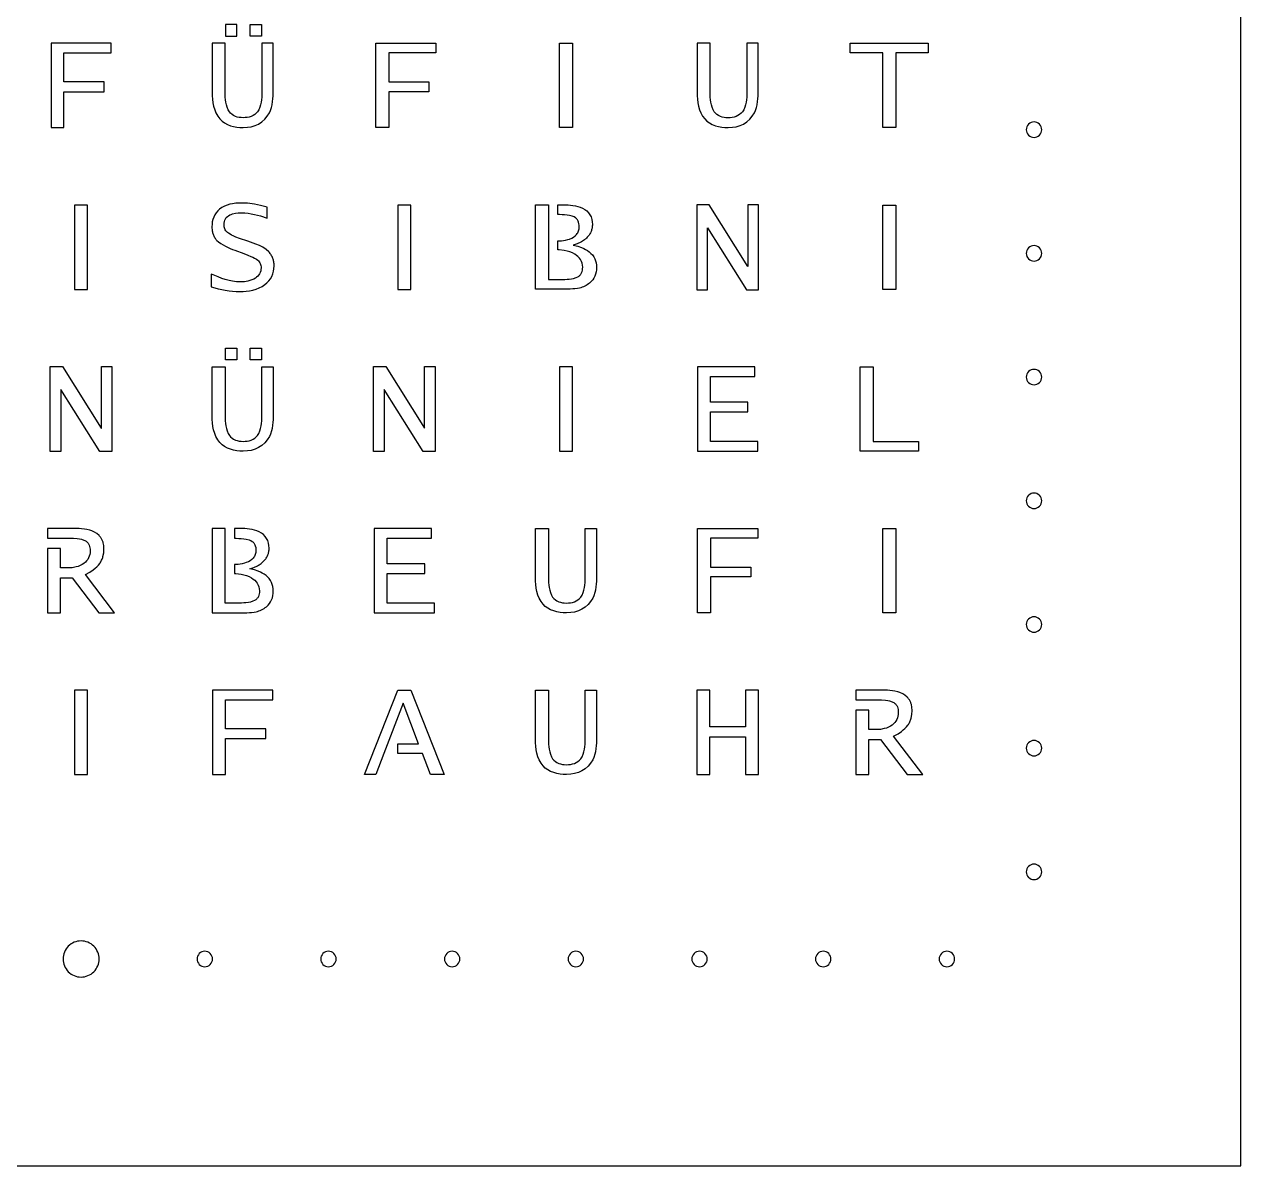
# Model space of a CAD drawing. Extents: x -337 to 6273, y 368 to 2065.
# Drawn here: x 1422.2 to 1658.2, y 464.4 to 685.8 of the extents above; entities that cross this region are included whole.
import ezdxf

# ---------------------------------------------------------------- set-up
doc = ezdxf.new("R2010")
doc.units = 0
doc.header["$LTSCALE"] = 100
doc.layers.add('EBENE_1', color=1, linetype='CONTINUOUS')

msp = doc.modelspace()

# ---------------------------------------------------------------- linework, layer by layer
at = {"layer": 'EBENE_1', "color": 7}
for points in [[(1208.216675, 464.36989), (1658.216675, 464.36989), (1658.216675, 914.36989), (1208.216675, 914.36989), (1208.216675, 464.36989)], [(1461.235027, 683.534933), (1463.446406, 683.534933), (1463.446406, 685.746312), (1461.235027, 685.746312), (1461.235027, 683.534933)], [(1466.03682, 683.534933), (1466.03682, 685.746312), (1468.248199, 685.746312), (1468.248199, 683.534933), (1466.03682, 683.534933)], [(1427.381445, 665.76989), (1429.899606, 665.76989), (1429.899606, 672.736375), (1437.709738, 672.736375), (1437.709738, 674.628191), (1429.899606, 674.628191), (1429.899606, 680.278074), (1439.051905, 680.278074), (1439.051905, 682.16989), (1427.381445, 682.16989), (1427.381445, 665.76989)], [(1470.51141, 682.15033), (1468.312813, 682.15033), (1468.312813, 672.69604), (1468.303929, 672.167279), (1468.279224, 671.696791), (1468.228214, 671.165036), (1468.159792, 670.705879), (1468.044641, 670.176451), (1467.910644, 669.739895), (1467.69409, 669.239888), (1467.456383, 668.854886), (1467.198778, 668.554062), (1466.901742, 668.299002), (1466.580323, 668.097277), (1466.207714, 667.930209), (1465.852638, 667.820537), (1465.444072, 667.739617), (1465.074719, 667.699684), (1464.657007, 667.685284), (1464.25596, 667.700078), (1463.901112, 667.741128), (1463.510805, 667.823757), (1463.170269, 667.936052), (1462.818688, 668.103835), (1462.512406, 668.307585), (1462.235455, 668.558028), (1461.991847, 668.854886), (1461.763778, 669.2369), (1461.556143, 669.728958), (1461.426802, 670.159127), (1461.31578, 670.67831), (1461.24944, 671.129806), (1461.200024, 671.651219), (1461.176002, 672.113503), (1461.167373, 672.632127), (1461.167373, 682.15033), (1458.649212, 682.15033), (1458.649212, 672.670475), (1458.666012, 671.943865), (1458.712899, 671.293911), (1458.807779, 670.569822), (1458.935867, 669.936318), (1459.140478, 669.233922), (1459.382553, 668.635208), (1459.730515, 668.005504), (1460.125596, 667.480763), (1460.567524, 667.044179), (1461.075316, 666.669945), (1461.602413, 666.382588), (1462.209231, 666.14347), (1462.7802, 665.986982), (1463.430938, 665.871613), (1464.02097, 665.814101), (1464.682572, 665.793468), (1465.497909, 665.833707), (1466.214962, 665.945092), (1466.984378, 666.164376), (1467.66104, 666.465904), (1468.305223, 666.880284), (1468.883355, 667.39617), (1469.354058, 667.961411), (1469.782806, 668.643974), (1469.987537, 669.092307), (1470.179143, 669.698854), (1470.289982, 670.198411), (1470.385909, 670.809107), (1470.442009, 671.330686), (1470.483892, 671.935023), (1470.496063, 672.209149), (1470.504915, 672.500482), (1470.509742, 672.775878), (1470.51141, 673.066733), (1470.51141, 682.15033)], [(1490.381445, 665.76989), (1490.381445, 682.16989), (1502.051905, 682.16989), (1502.051905, 680.278074), (1492.899606, 680.278074), (1492.899606, 674.628191), (1500.709738, 674.628191), (1500.709738, 672.736375), (1492.899606, 672.736375), (1492.899606, 665.76989), (1490.381445, 665.76989)], [(1528.566664, 665.788072), (1526.048504, 665.788072), (1526.048504, 682.151708), (1528.566664, 682.151708), (1528.566664, 665.788072)], [(1564.602319, 673.064725), (1564.602319, 682.148321), (1562.403722, 682.148321), (1562.403722, 672.694031), (1562.394838, 672.16527), (1562.370133, 671.694783), (1562.319123, 671.163028), (1562.250701, 670.70387), (1562.13555, 670.174442), (1562.001553, 669.737887), (1561.784999, 669.237879), (1561.547292, 668.852878), (1561.289687, 668.552054), (1560.992651, 668.296993), (1560.671232, 668.095268), (1560.298623, 667.928201), (1559.943547, 667.818528), (1559.534981, 667.737608), (1559.165628, 667.697676), (1558.747916, 667.683275), (1558.346869, 667.698069), (1557.992021, 667.739119), (1557.601715, 667.821748), (1557.261178, 667.934044), (1556.909597, 668.101827), (1556.603315, 668.305577), (1556.326364, 668.55602), (1556.082756, 668.852878), (1555.854687, 669.234891), (1555.647052, 669.726949), (1555.517711, 670.157118), (1555.406689, 670.676301), (1555.340349, 671.127797), (1555.290933, 671.649211), (1555.266911, 672.111494), (1555.258282, 672.630118), (1555.258282, 682.148321), (1552.740121, 682.148321), (1552.740121, 672.668466), (1552.756921, 671.941857), (1552.803808, 671.291902), (1552.898688, 670.567813), (1553.026776, 669.934309), (1553.231387, 669.231914), (1553.473462, 668.633199), (1553.821424, 668.003495), (1554.216505, 667.478754), (1554.658433, 667.042171), (1555.166225, 666.667937), (1555.693322, 666.38058), (1556.30014, 666.141462), (1556.871109, 665.984974), (1557.521847, 665.869605), (1558.111879, 665.812092), (1558.773481, 665.791459), (1559.588818, 665.831698), (1560.305871, 665.943084), (1561.075287, 666.162368), (1561.751949, 666.463896), (1562.396132, 666.878275), (1562.974265, 667.394162), (1563.444968, 667.959402), (1563.873715, 668.641966), (1564.078446, 669.090298), (1564.270052, 669.696846), (1564.380891, 670.196403), (1564.476818, 670.807099), (1564.532918, 671.328678), (1564.574801, 671.933015), (1564.586972, 672.207141), (1564.595824, 672.498474), (1564.600651, 672.773869), (1564.602319, 673.064725)], [(1588.769385, 665.76989), (1588.769385, 680.278074), (1582.467593, 680.278074), (1582.467593, 682.16989), (1597.602121, 682.16989), (1597.602121, 680.278074), (1591.287546, 680.278074), (1591.287546, 665.76989), (1588.769385, 665.76989)], [(1434.475755, 634.360799), (1434.475755, 650.724435), (1431.957595, 650.724435), (1431.957595, 634.360799), (1434.475755, 634.360799)], [(1497.203028, 634.360799), (1497.203028, 650.724435), (1494.684867, 650.724435), (1494.684867, 634.360799), (1497.203028, 634.360799)], [(1552.676209, 634.317052), (1554.734198, 634.317052), (1554.734198, 646.343226), (1554.772545, 646.343226), (1562.340209, 634.317052), (1564.666232, 634.317052), (1564.666232, 650.768182), (1562.608243, 650.768182), (1562.608243, 638.852258), (1562.582678, 638.852258), (1555.065945, 650.768182), (1552.676209, 650.768182), (1552.676209, 634.317052)], [(1591.293937, 634.360799), (1588.775777, 634.360799), (1588.775777, 650.724435), (1591.293937, 650.724435), (1591.293937, 634.360799)], [(1461.235027, 620.744024), (1461.235027, 622.955403), (1463.446406, 622.955403), (1463.446406, 620.744024), (1461.235027, 620.744024)], [(1466.03682, 620.744024), (1466.03682, 622.955403), (1468.248199, 622.955403), (1468.248199, 620.744024), (1466.03682, 620.744024)], [(1427.221663, 602.953416), (1427.221663, 619.404546), (1429.611399, 619.404546), (1437.128133, 607.488621), (1437.153698, 607.488621), (1437.153698, 619.404546), (1439.211687, 619.404546), (1439.211687, 602.953416), (1436.885664, 602.953416), (1429.318, 614.97959), (1429.279652, 614.97959), (1429.279652, 602.953416), (1427.221663, 602.953416)], [(1470.51141, 619.35942), (1470.51141, 610.275824), (1470.509742, 609.984969), (1470.504915, 609.709573), (1470.496063, 609.41824), (1470.483892, 609.144114), (1470.442009, 608.539777), (1470.385909, 608.018198), (1470.289982, 607.407502), (1470.179143, 606.907945), (1469.987537, 606.301398), (1469.782806, 605.853065), (1469.354058, 605.170502), (1468.883355, 604.605261), (1468.305223, 604.089375), (1467.66104, 603.674995), (1466.984378, 603.373467), (1466.214962, 603.154183), (1465.497909, 603.042798), (1464.682572, 603.002558), (1464.02097, 603.023192), (1463.430938, 603.080704), (1462.7802, 603.196073), (1462.209231, 603.352561), (1461.602413, 603.591679), (1461.075316, 603.879036), (1460.567524, 604.25327), (1460.125596, 604.689854), (1459.730515, 605.214594), (1459.382553, 605.844299), (1459.140478, 606.443013), (1458.935867, 607.145408), (1458.807779, 607.778912), (1458.712899, 608.503002), (1458.666012, 609.152956), (1458.649212, 609.879565), (1458.649212, 619.35942), (1461.167373, 619.35942), (1461.167373, 609.841218), (1461.176002, 609.322594), (1461.200024, 608.86031), (1461.24944, 608.338897), (1461.31578, 607.887401), (1461.426802, 607.368218), (1461.556143, 606.938049), (1461.763778, 606.445991), (1461.991847, 606.063977), (1462.235455, 605.767119), (1462.512406, 605.516676), (1462.818688, 605.312926), (1463.170269, 605.145143), (1463.510805, 605.032848), (1463.901112, 604.950219), (1464.25596, 604.909169), (1464.657007, 604.894374), (1465.074719, 604.908775), (1465.444072, 604.948708), (1465.852638, 605.029628), (1466.207714, 605.1393), (1466.580323, 605.306368), (1466.901742, 605.508093), (1467.198778, 605.763153), (1467.456383, 606.063977), (1467.69409, 606.448978), (1467.910644, 606.948986), (1468.044641, 607.385542), (1468.159792, 607.91497), (1468.228214, 608.374127), (1468.279224, 608.905882), (1468.303929, 609.37637), (1468.312813, 609.905131), (1468.312813, 619.35942), (1470.51141, 619.35942)], [(1489.948936, 602.953416), (1489.948936, 619.404546), (1492.338672, 619.404546), (1499.855405, 607.488621), (1499.88097, 607.488621), (1499.88097, 619.404546), (1501.938959, 619.404546), (1501.938959, 602.953416), (1499.612936, 602.953416), (1492.045273, 614.97959), (1492.006925, 614.97959), (1492.006925, 602.953416), (1489.948936, 602.953416)], [(1528.566664, 602.997163), (1528.566664, 619.360799), (1526.048504, 619.360799), (1526.048504, 602.997163), (1528.566664, 602.997163)], [(1552.835991, 602.978981), (1564.50645, 602.978981), (1564.50645, 604.870797), (1555.354151, 604.870797), (1555.354151, 610.62294), (1562.614634, 610.62294), (1562.614634, 612.514756), (1555.354151, 612.514756), (1555.354151, 617.487165), (1563.918454, 617.487165), (1563.918454, 619.378981), (1552.835991, 619.378981), (1552.835991, 602.978981)], [(1584.359409, 602.978981), (1584.359409, 619.378981), (1586.877569, 619.378981), (1586.877569, 604.870797), (1595.710305, 604.870797), (1595.710305, 602.978981), (1584.359409, 602.978981)], [(1490.108718, 571.615345), (1501.779178, 571.615345), (1501.779178, 573.507161), (1492.626878, 573.507161), (1492.626878, 579.259304), (1499.887362, 579.259304), (1499.887362, 581.15112), (1492.626878, 581.15112), (1492.626878, 586.123528), (1501.191181, 586.123528), (1501.191181, 588.015345), (1490.108718, 588.015345), (1490.108718, 571.615345)], [(1533.238683, 587.993776), (1533.238683, 578.910179), (1533.237015, 578.619324), (1533.232187, 578.343928), (1533.223336, 578.052595), (1533.211165, 577.778469), (1533.169282, 577.174132), (1533.113182, 576.652553), (1533.017255, 576.041857), (1532.906416, 575.5423), (1532.71481, 574.935753), (1532.510078, 574.48742), (1532.081331, 573.804857), (1531.610628, 573.239616), (1531.032496, 572.72373), (1530.388313, 572.30935), (1529.711651, 572.007822), (1528.942235, 571.788538), (1528.225182, 571.677153), (1527.409844, 571.636914), (1526.748242, 571.657547), (1526.158211, 571.715059), (1525.507472, 571.830428), (1524.936504, 571.986916), (1524.329686, 572.226034), (1523.802589, 572.513391), (1523.294796, 572.887625), (1522.852869, 573.324209), (1522.457788, 573.848949), (1522.109826, 574.478654), (1521.867751, 575.077368), (1521.66314, 575.779764), (1521.535051, 576.413268), (1521.440172, 577.137357), (1521.393284, 577.787311), (1521.376485, 578.513921), (1521.376485, 587.993776), (1523.894646, 587.993776), (1523.894646, 578.475573), (1523.903275, 577.956949), (1523.927297, 577.494665), (1523.976713, 576.973252), (1524.043053, 576.521756), (1524.154074, 576.002573), (1524.283416, 575.572404), (1524.491051, 575.080346), (1524.71912, 574.698332), (1524.962728, 574.401474), (1525.239679, 574.151031), (1525.545961, 573.947281), (1525.897542, 573.779498), (1526.238078, 573.667203), (1526.628385, 573.584574), (1526.983233, 573.543524), (1527.384279, 573.52873), (1527.801992, 573.54313), (1528.171344, 573.583063), (1528.579911, 573.663983), (1528.934986, 573.773655), (1529.307596, 573.940723), (1529.629015, 574.142448), (1529.926051, 574.397508), (1530.183656, 574.698332), (1530.421362, 575.083334), (1530.637916, 575.583341), (1530.771914, 576.019897), (1530.887064, 576.549325), (1530.955487, 577.008482), (1531.006497, 577.540237), (1531.031201, 578.010725), (1531.040086, 578.539486), (1531.040086, 587.993776), (1533.238683, 587.993776)], [(1552.835991, 571.615345), (1552.835991, 588.015345), (1564.50645, 588.015345), (1564.50645, 586.123528), (1555.354151, 586.123528), (1555.354151, 580.473645), (1563.164284, 580.473645), (1563.164284, 578.581829), (1555.354151, 578.581829), (1555.354151, 571.615345), (1552.835991, 571.615345)], [(1591.293937, 571.633526), (1588.775777, 571.633526), (1588.775777, 587.997163), (1591.293937, 587.997163), (1591.293937, 571.633526)], [(1434.475755, 540.26989), (1434.475755, 556.633526), (1431.957595, 556.633526), (1431.957595, 540.26989), (1434.475755, 540.26989)], [(1458.745081, 540.251708), (1461.263242, 540.251708), (1461.263242, 547.218193), (1469.073375, 547.218193), (1469.073375, 549.110009), (1461.263242, 549.110009), (1461.263242, 554.759892), (1470.415541, 554.759892), (1470.415541, 556.651708), (1458.745081, 556.651708), (1458.745081, 540.251708)], [(1503.670994, 540.251708), (1501.005235, 540.251708), (1499.45695, 544.354904), (1494.663312, 544.354904), (1494.663312, 546.240418), (1498.703379, 546.240418), (1495.694688, 554.082417), (1491.962186, 544.354904), (1490.387936, 540.251708), (1488.216902, 540.251708), (1494.684867, 556.651708), (1497.203028, 556.651708), (1503.670994, 540.251708)], [(1533.238683, 556.630139), (1533.238683, 547.546543), (1533.237015, 547.255688), (1533.232187, 546.980292), (1533.223336, 546.688959), (1533.211165, 546.414833), (1533.169282, 545.810496), (1533.113182, 545.288917), (1533.017255, 544.678221), (1532.906416, 544.178664), (1532.71481, 543.572117), (1532.510078, 543.123784), (1532.081331, 542.44122), (1531.610628, 541.87598), (1531.032496, 541.360094), (1530.388313, 540.945714), (1529.711651, 540.644186), (1528.942235, 540.424902), (1528.225182, 540.313516), (1527.409844, 540.273277), (1526.748242, 540.293911), (1526.158211, 540.351423), (1525.507472, 540.466792), (1524.936504, 540.62328), (1524.329686, 540.862398), (1523.802589, 541.149755), (1523.294796, 541.523989), (1522.852869, 541.960573), (1522.457788, 542.485313), (1522.109826, 543.115017), (1521.867751, 543.713732), (1521.66314, 544.416127), (1521.535051, 545.049631), (1521.440172, 545.77372), (1521.393284, 546.423675), (1521.376485, 547.150284), (1521.376485, 556.630139), (1523.894646, 556.630139), (1523.894646, 547.111937), (1523.903275, 546.593312), (1523.927297, 546.131029), (1523.976713, 545.609615), (1524.043053, 545.158119), (1524.154074, 544.638937), (1524.283416, 544.208768), (1524.491051, 543.71671), (1524.71912, 543.334696), (1524.962728, 543.037838), (1525.239679, 542.787395), (1525.545961, 542.583645), (1525.897542, 542.415862), (1526.238078, 542.303566), (1526.628385, 542.220938), (1526.983233, 542.179887), (1527.384279, 542.165093), (1527.801992, 542.179494), (1528.171344, 542.219427), (1528.579911, 542.300347), (1528.934986, 542.410019), (1529.307596, 542.577086), (1529.629015, 542.778812), (1529.926051, 543.033872), (1530.183656, 543.334696), (1530.421362, 543.719697), (1530.637916, 544.219705), (1530.771914, 544.65626), (1530.887064, 545.185688), (1530.955487, 545.644846), (1531.006497, 546.176601), (1531.031201, 546.647089), (1531.040086, 547.175849), (1531.040086, 556.630139), (1533.238683, 556.630139)], [(1552.6826, 540.251708), (1555.200761, 540.251708), (1555.200761, 547.588887), (1562.14168, 547.588887), (1562.14168, 540.251708), (1564.659841, 540.251708), (1564.659841, 556.651708), (1562.14168, 556.651708), (1562.14168, 549.480703), (1555.200761, 549.480703), (1555.200761, 556.651708), (1552.6826, 556.651708), (1552.6826, 540.251708)]]:
    msp.add_lwpolyline(points, close=True, dxfattribs=at)
for points in [[(1618.116262, 666.869555, 0.199589), (1617.055602, 666.430215, 0.199589), (1616.616262, 665.369555, 0.199589), (1617.055602, 664.308894, 0.199589), (1618.116262, 663.869555, 0.199589), (1619.176922, 664.308894, 0.199589), (1619.616262, 665.369555, 0.199589), (1619.176922, 666.430215, 0.199589), (1618.116262, 666.869555)], [(1469.30346, 650.359141), (1468.004499, 650.689707), (1466.841013, 650.917945), (1465.503923, 651.087357), (1464.331052, 651.138876), (1463.743746, 651.124021), (1463.211814, 651.08222), (1462.629559, 651.000057), (1462.109513, 650.888337), (1461.549271, 650.718273), (1461.055069, 650.514963), (1460.549708, 650.239874), (1460.106422, 649.924535), (1459.740447, 649.59093), (1459.431856, 649.232179), (1459.166917, 648.831681), (1458.951224, 648.393706), (1458.796547, 647.952651), (1458.684096, 647.464274), (1458.625359, 647.006163), (1458.604474, 646.498814), (1458.664754, 645.728666, 0.045584), (1458.826964, 645.086247, 0.055167), (1459.139807, 644.436382, 0.055874), (1459.582338, 643.878393), (1459.91122, 643.583537), (1460.365115, 643.25422), (1460.754551, 643.014306), (1461.234395, 642.754071), (1461.654793, 642.549265), (1462.144299, 642.331366), (1462.583543, 642.150761), (1463.078363, 641.961012), (1464.765658, 641.34745), (1465.57167, 641.038419), (1466.170063, 640.784917), (1466.552342, 640.606294), (1466.849245, 640.453672), (1467.24125, 640.22111), (1467.481948, 640.04363, -0.057849), (1467.779228, 639.73056, -0.060677), (1467.984802, 639.373805, -0.053921), (1468.098159, 638.999158, -0.046553), (1468.140249, 638.548072), (1468.122218, 638.241002), (1468.071055, 637.960924), (1467.979136, 637.677618), (1467.850076, 637.413103), (1467.689977, 637.174702), (1467.488429, 636.945497), (1467.279334, 636.757106), (1467.028168, 636.573171), (1466.704533, 636.383145), (1466.33917, 636.216362), (1465.988419, 636.09372), (1465.595463, 635.9911), (1464.89656, 635.87996), (1464.049836, 635.838175), (1463.384362, 635.869922), (1462.609372, 635.975925), (1461.947516, 636.114705), (1461.198811, 636.316395), (1460.54791, 636.524798), (1459.827923, 636.786407), (1459.498839, 636.915752), (1459.154923, 637.056967), (1458.828937, 637.196211), (1458.489431, 637.346514), (1458.489431, 634.853919), (1459.194047, 634.670243), (1459.841359, 634.514004), (1460.189738, 634.435409), (1460.521683, 634.364421), (1460.872429, 634.29385), (1461.204977, 634.231475), (1461.938225, 634.111347), (1462.584386, 634.028479), (1463.335886, 633.965183), (1463.973141, 633.946358), (1464.645366, 633.963616), (1465.259558, 634.012453), (1465.92489, 634.106735), (1466.526824, 634.235444), (1467.16702, 634.426647), (1467.742096, 634.656234), (1468.325785, 634.959382), (1468.84968, 635.307699), (1469.272734, 635.658835), (1469.626741, 636.022549), (1469.953686, 636.448541), (1470.215865, 636.897629), (1470.418442, 637.37644), (1470.563835, 637.89344), (1470.643202, 638.394932), (1470.671192, 638.944332, 0.042351), (1470.605027, 639.724089, 0.046953), (1470.421348, 640.405931, 0.050395), (1470.099243, 641.059867, 0.048368), (1469.636647, 641.662049), (1469.125591, 642.12886), (1468.463513, 642.574929), (1467.850725, 642.889469), (1467.104863, 643.188136), (1465.570958, 643.71222), (1463.960358, 644.274652), (1463.257834, 644.535721), (1462.726739, 644.762486), (1462.399196, 644.921503), (1462.137214, 645.064491), (1461.816581, 645.269394), (1461.595588, 645.444254, -0.055266), (1461.3078, 645.763827, -0.057912), (1461.108465, 646.122714, -0.052241), (1460.997367, 646.499244, -0.045664), (1460.956461, 646.946203), (1460.972986, 647.254916), (1461.018656, 647.525476), (1461.107952, 647.813244), (1461.231234, 648.06666, -0.040795), (1461.396254, 648.301361), (1461.603225, 648.513401), (1461.823066, 648.680711), (1462.089603, 648.833823, -0.042851), (1462.566077, 649.02119), (1463.204929, 649.165452), (1463.728382, 649.224626), (1464.369399, 649.24706), (1464.97568, 649.226708), (1465.633121, 649.16212), (1466.233439, 649.068475), (1466.880391, 648.93419), (1468.01383, 648.624872), (1469.30346, 648.173327), (1469.30346, 650.359141)], [(1529.838597, 646.119262), (1529.870484, 646.549667), (1529.858192, 646.849625), (1529.824535, 647.109381), (1529.754457, 647.399228), (1529.65965, 647.644965, 0.041883), (1529.5166, 647.89395, 0.043934), (1529.341682, 648.10459, 0.042899), (1529.135301, 648.27992), (1528.886228, 648.428701, 0.040387), (1528.53002, 648.570029), (1527.965884, 648.710351), (1527.546126, 648.779181), (1527.008887, 648.839802), (1526.566939, 648.873212), (1526.044709, 648.898335), (1525.740726, 648.909007), (1525.740726, 650.803757), (1526.674848, 650.806254), (1527.747768, 650.769652), (1528.625069, 650.67304), (1529.135075, 650.580399), (1529.582056, 650.470856), (1530.076325, 650.310542), (1530.497216, 650.131792), (1530.947924, 649.880624), (1531.319243, 649.606733), (1531.672778, 649.255854, -0.04114), (1531.953885, 648.868638, -0.040138), (1532.166182, 648.445978), (1532.319681, 647.966562), (1532.398471, 647.513982), (1532.426992, 646.997056, -0.045085), (1532.362393, 646.282096, -0.048713), (1532.180275, 645.642908, -0.049106), (1531.876398, 645.049175, -0.045776), (1531.436345, 644.485287, -0.044137), (1530.869328, 643.979464, -0.040199), (1530.162645, 643.536556), (1529.485737, 643.236621), (1528.668925, 642.983339), (1529.579873, 642.759323), (1530.325832, 642.505884), (1530.741371, 642.327608), (1531.107659, 642.141554), (1531.493025, 641.908011), (1531.825302, 641.665412), (1532.157723, 641.368956), (1532.436911, 641.059115), (1532.687714, 640.704636), (1532.89, 640.327458), (1533.042368, 639.93442), (1533.152179, 639.507772), (1533.211393, 639.098533), (1533.232292, 638.650057), (1533.213307, 638.200154), (1533.159788, 637.792461), (1533.058251, 637.360392), (1532.918277, 636.967849), (1532.725508, 636.581011), (1532.488228, 636.22446), (1532.214691, 635.906233), (1531.890125, 635.607812, -0.124507), (1529.908831, 634.642731), (1529.537924, 634.576003), (1529.021461, 634.511816), (1528.618568, 634.476647), (1528.126533, 634.446087), (1527.34196, 634.417472), (1526.32972, 634.406254), (1521.382876, 634.406254), (1521.382876, 650.806254), (1523.901037, 650.806254), (1523.901037, 643.711943), (1523.901037, 636.29807), (1526.176329, 636.29807), (1526.641193, 636.30279), (1527.052218, 636.315861), (1527.523314, 636.343415), (1527.924306, 636.38014), (1528.405203, 636.445433), (1528.78672, 636.520032), (1529.277616, 636.662238), (1529.608441, 636.809371), (1529.846826, 636.964634, 0.041793), (1530.045334, 637.145795, 0.042011), (1530.211248, 637.358012), (1530.347266, 637.607067), (1530.437393, 637.850971), (1530.503954, 638.136512), (1530.536216, 638.393405), (1530.547958, 638.688405), (1530.521856, 639.089194), (1530.447724, 639.454657), (1530.316995, 639.817796), (1530.132241, 640.159352), (1529.910848, 640.457402), (1529.630319, 640.746851), (1529.347844, 640.978633), (1529.007662, 641.206565), (1528.551858, 641.450838), (1528.027685, 641.667026), (1527.53661, 641.820931), (1526.980838, 641.950347), (1525.97122, 642.078981), (1525.740862, 642.079677), (1525.740862, 643.779677), (1525.97122, 643.778981), (1526.414194, 643.799603), (1526.842626, 643.860147), (1527.220695, 643.931731), (1527.643656, 644.036911), (1528.005569, 644.153688), (1528.409963, 644.323451), (1528.741404, 644.505758), (1529.088959, 644.761384, 0.041938), (1529.358808, 645.035179, 0.047591), (1529.588428, 645.371386, 0.047506), (1529.750686, 645.745577, 0.041602), (1529.838597, 646.119262)], [(1618.116262, 642.869555, 0.199589), (1617.055602, 642.430215, 0.199589), (1616.616262, 641.369555, 0.199589), (1617.055602, 640.308894, 0.199589), (1618.116262, 639.869555, 0.199589), (1619.176922, 640.308894, 0.199589), (1619.616262, 641.369555, 0.199589), (1619.176922, 642.430215, 0.199589), (1618.116262, 642.869555)], [(1618.116262, 618.869555, 0.199589), (1617.055602, 618.430215, 0.199589), (1616.616262, 617.369555, 0.199589), (1617.055602, 616.308894, 0.199589), (1618.116262, 615.869555, 0.199589), (1619.176922, 616.308894, 0.199589), (1619.616262, 617.369555, 0.199589), (1619.176922, 618.430215, 0.199589), (1618.116262, 618.869555)], [(1618.116262, 594.869555, 0.199589), (1617.055602, 594.430215, 0.199589), (1616.616262, 593.369555, 0.199589), (1617.055602, 592.308894, 0.199589), (1618.116262, 591.869555, 0.199589), (1619.176922, 592.308894, 0.199589), (1619.616262, 593.369555, 0.199589), (1619.176922, 594.430215, 0.199589), (1618.116262, 594.869555)], [(1431.503475, 578.441221), (1436.680404, 571.615345), (1439.728641, 571.615345), (1434.066574, 579.080348), (1434.909854, 579.548916), (1435.570041, 579.989058), (1435.936609, 580.275179), (1436.245917, 580.550461), (1436.568716, 580.885974), (1436.826405, 581.208641, 0.04638), (1437.198246, 581.839874, 0.043727), (1437.466278, 582.56905), (1437.602114, 583.259976), (1437.651877, 584.065539), (1437.615004, 584.661993), (1437.513502, 585.180421, 0.041965), (1437.317785, 585.721492, 0.043941), (1437.045279, 586.198775, 0.042775), (1436.698794, 586.616787), (1436.258383, 586.998031), (1435.814957, 587.281975), (1435.274325, 587.542391), (1434.885859, 587.678267), (1434.307777, 587.810764), (1433.865751, 587.879435), (1433.310786, 587.93955), (1432.848267, 587.973455), (1432.306561, 587.998876), (1431.83317, 588.010979), (1431.298955, 588.015345), (1426.710022, 588.015345), (1426.710022, 586.123528), (1429.228183, 586.123528), (1430.77487, 586.123528), (1431.736431, 586.099459), (1432.458601, 586.039183), (1432.92138, 585.971989), (1433.28793, 585.895213), (1433.756639, 585.749508, -0.042304), (1434.072766, 585.598246, -0.042429), (1434.305253, 585.433792, -0.043664), (1434.500484, 585.237648, -0.041184), (1434.655589, 585.01736), (1434.78413, 584.754815), (1434.866456, 584.505506), (1434.927525, 584.212403), (1434.956867, 583.950989), (1434.967544, 583.651105), (1434.949611, 583.286486), (1434.898853, 582.954449), (1434.804998, 582.609735), (1434.674529, 582.292074), (1434.503389, 581.991155), (1434.290458, 581.707552), (1434.057244, 581.46375), (1433.778767, 581.229813), (1433.434401, 580.999343), (1433.048143, 580.798484), (1432.669049, 580.647621), (1432.244872, 580.521791), (1431.483647, 580.384675), (1430.557567, 580.333037), (1429.228183, 580.333037), (1429.228183, 584.13673), (1426.704709, 584.13673), (1426.704709, 571.615345), (1429.228183, 571.615345), (1429.228183, 578.441221), (1431.503475, 578.441221)], [(1467.111325, 583.328353, -0.041602), (1467.023413, 582.954668, -0.047506), (1466.861155, 582.580477, -0.047591), (1466.631535, 582.24427, -0.041938), (1466.361687, 581.970475), (1466.014131, 581.714849), (1465.68269, 581.532542), (1465.278296, 581.362779), (1464.916383, 581.246002), (1464.493423, 581.140822), (1464.115354, 581.069238), (1463.686921, 581.008694), (1463.243948, 580.988072), (1463.013589, 580.988768), (1463.013589, 579.288768), (1463.243948, 579.288072), (1464.253565, 579.159438), (1464.809337, 579.030022), (1465.300412, 578.876117), (1465.824585, 578.659929), (1466.280389, 578.415656), (1466.620571, 578.187724), (1466.903046, 577.955942), (1467.183575, 577.666493), (1467.404968, 577.368443), (1467.589722, 577.026886), (1467.720452, 576.663748), (1467.794583, 576.298285), (1467.820686, 575.897496), (1467.808944, 575.602495), (1467.776681, 575.345603), (1467.71012, 575.060062), (1467.619994, 574.816158), (1467.483975, 574.567103, -0.042011), (1467.318062, 574.354886, -0.041793), (1467.119553, 574.173725), (1466.881169, 574.018462), (1466.550343, 573.871329), (1466.059447, 573.729123), (1465.677931, 573.654524), (1465.197033, 573.589231), (1464.796041, 573.552506), (1464.324946, 573.524952), (1463.91392, 573.511881), (1463.449057, 573.507161), (1461.173764, 573.507161), (1461.173764, 580.921034), (1461.173764, 588.015344), (1458.655604, 588.015345), (1458.655604, 571.615345), (1463.602447, 571.615345), (1464.614687, 571.626563), (1465.39926, 571.655178), (1465.891295, 571.685738), (1466.294188, 571.720907), (1466.810651, 571.785094), (1467.181558, 571.851822, 0.124507), (1469.162852, 572.816903), (1469.487418, 573.115324), (1469.760955, 573.433551), (1469.998235, 573.790102), (1470.191004, 574.17694), (1470.330978, 574.569482), (1470.432515, 575.001552), (1470.486035, 575.409245), (1470.505019, 575.859148), (1470.48412, 576.307624), (1470.424906, 576.716863), (1470.315095, 577.14351), (1470.162727, 577.536549), (1469.960441, 577.913727), (1469.709639, 578.268206), (1469.43045, 578.578047), (1469.09803, 578.874503), (1468.765752, 579.117102), (1468.380386, 579.350645), (1468.014098, 579.536699), (1467.598559, 579.714974), (1466.8526, 579.968414), (1465.941652, 580.192429), (1466.758465, 580.445712), (1467.435372, 580.745647, 0.040199), (1468.142055, 581.188554, 0.044137), (1468.709072, 581.694378, 0.045776), (1469.149126, 582.258266, 0.049106), (1469.453002, 582.851999, 0.048713), (1469.63512, 583.491187, 0.045085), (1469.699719, 584.206147), (1469.671198, 584.723073), (1469.592408, 585.175653), (1469.438909, 585.655069, 0.040138), (1469.226612, 586.077729, 0.04114), (1468.945505, 586.464945), (1468.591971, 586.815824), (1468.220652, 587.089714), (1467.769943, 587.340883), (1467.349052, 587.519633), (1466.854783, 587.679947), (1466.407802, 587.78949), (1465.897797, 587.882131), (1465.020495, 587.978743), (1463.947576, 588.015345), (1463.013454, 588.012848), (1463.013454, 586.118098), (1463.317436, 586.107426), (1463.839666, 586.082303), (1464.281614, 586.048893), (1464.818853, 585.988272), (1465.238611, 585.919442), (1465.802747, 585.77912, -0.040387), (1466.158955, 585.637792), (1466.408028, 585.489011, -0.042899), (1466.61441, 585.313681, -0.043934), (1466.789327, 585.103041, -0.041883), (1466.932377, 584.854056), (1467.027184, 584.608319), (1467.097262, 584.318471), (1467.130919, 584.058716), (1467.143211, 583.758758), (1467.111325, 583.328353)], [(1618.116262, 570.869555, 0.199589), (1617.055602, 570.430215, 0.199589), (1616.616262, 569.369555, 0.199589), (1617.055602, 568.308894, 0.199589), (1618.116262, 567.869555, 0.199589), (1619.176922, 568.308894, 0.199589), (1619.616262, 569.369555, 0.199589), (1619.176922, 570.430215, 0.199589), (1618.116262, 570.869555)], [(1588.321657, 547.077585), (1593.498586, 540.251708), (1596.546823, 540.251708), (1590.884756, 547.716712), (1591.728036, 548.18528), (1592.388223, 548.625421), (1592.75479, 548.911542), (1593.064099, 549.186825), (1593.386898, 549.522337), (1593.644587, 549.845005, 0.04638), (1594.016427, 550.476238, 0.043727), (1594.28446, 551.205413), (1594.420296, 551.89634), (1594.470059, 552.701903), (1594.433186, 553.298356), (1594.331684, 553.816785, 0.041965), (1594.135967, 554.357855, 0.043941), (1593.863461, 554.835139, 0.042775), (1593.516976, 555.25315), (1593.076564, 555.634394), (1592.633139, 555.918339), (1592.092507, 556.178754), (1591.70404, 556.314631), (1591.125959, 556.447128), (1590.683932, 556.515798), (1590.128968, 556.575914), (1589.666449, 556.609819), (1589.124743, 556.63524), (1588.651352, 556.647343), (1588.117136, 556.651708), (1583.528204, 556.651708), (1583.528204, 554.759892), (1586.046365, 554.759892), (1587.593052, 554.759892), (1588.554613, 554.735823), (1589.276783, 554.675546), (1589.739562, 554.608353), (1590.106112, 554.531577), (1590.574821, 554.385872, -0.042304), (1590.890948, 554.23461, -0.042429), (1591.123435, 554.070156, -0.043664), (1591.318666, 553.874012, -0.041184), (1591.47377, 553.653723), (1591.602312, 553.391179), (1591.684638, 553.14187), (1591.745707, 552.848767), (1591.775049, 552.587353), (1591.785726, 552.287469), (1591.767793, 551.92285), (1591.717035, 551.590812), (1591.62318, 551.246099), (1591.492711, 550.928437), (1591.321571, 550.627519), (1591.10864, 550.343916), (1590.875426, 550.100113), (1590.596949, 549.866176), (1590.252583, 549.635706), (1589.866325, 549.434848), (1589.487231, 549.283985), (1589.063054, 549.158155), (1588.301829, 549.021039), (1587.375749, 548.969401), (1586.046365, 548.969401), (1586.046365, 552.773094), (1583.522891, 552.773094), (1583.522891, 540.251708), (1586.046365, 540.251708), (1586.046365, 547.077585), (1588.321657, 547.077585)], [(1618.116262, 546.869555, 0.199589), (1617.055602, 546.430215, 0.199589), (1616.616262, 545.369555, 0.199589), (1617.055602, 544.308894, 0.199589), (1618.116262, 543.869555, 0.199589), (1619.176922, 544.308894, 0.199589), (1619.616262, 545.369555, 0.199589), (1619.176922, 546.430215, 0.199589), (1618.116262, 546.869555)], [(1618.116262, 522.869555, 0.199589), (1617.055602, 522.430215, 0.199589), (1616.616262, 521.369555, 0.199589), (1617.055602, 520.308894, 0.199589), (1618.116262, 519.869555, 0.199589), (1619.176922, 520.308894, 0.199589), (1619.616262, 521.369555, 0.199589), (1619.176922, 522.430215, 0.199589), (1618.116262, 522.869555)], [(1436.716262, 504.469555, 0.199589), (1435.691136, 506.944428, 0.199589), (1433.216262, 507.969555, 0.199589), (1430.741388, 506.944428, 0.199589), (1429.716262, 504.469555, 0.199589), (1430.741388, 501.994681, 0.199589), (1433.216262, 500.969555, 0.199589), (1435.691136, 501.994681, 0.199589), (1436.716262, 504.469555)], [(1458.716262, 504.469555, 0.199589), (1458.276922, 505.530215, 0.199589), (1457.216262, 505.969555, 0.199589), (1456.155602, 505.530215, 0.199589), (1455.716262, 504.469555, 0.199589), (1456.155602, 503.408894, 0.199589), (1457.216262, 502.969555, 0.199589), (1458.276922, 503.408894, 0.199589), (1458.716262, 504.469555)], [(1482.716262, 504.469555, 0.199589), (1482.276922, 505.530215, 0.199589), (1481.216262, 505.969555, 0.199589), (1480.155602, 505.530215, 0.199589), (1479.716262, 504.469555, 0.199589), (1480.155602, 503.408894, 0.199589), (1481.216262, 502.969555, 0.199589), (1482.276922, 503.408894, 0.199589), (1482.716262, 504.469555)], [(1506.716262, 504.469555, 0.199589), (1506.276922, 505.530215, 0.199589), (1505.216262, 505.969555, 0.199589), (1504.155602, 505.530215, 0.199589), (1503.716262, 504.469555, 0.199589), (1504.155602, 503.408894, 0.199589), (1505.216262, 502.969555, 0.199589), (1506.276922, 503.408894, 0.199589), (1506.716262, 504.469555)], [(1530.716262, 504.469555, 0.199589), (1530.276922, 505.530215, 0.199589), (1529.216262, 505.969555, 0.199589), (1528.155602, 505.530215, 0.199589), (1527.716262, 504.469555, 0.199589), (1528.155602, 503.408894, 0.199589), (1529.216262, 502.969555, 0.199589), (1530.276922, 503.408894, 0.199589), (1530.716262, 504.469555)], [(1554.716262, 504.469555, 0.199589), (1554.276922, 505.530215, 0.199589), (1553.216262, 505.969555, 0.199589), (1552.155602, 505.530215, 0.199589), (1551.716262, 504.469555, 0.199589), (1552.155602, 503.408894, 0.199589), (1553.216262, 502.969555, 0.199589), (1554.276922, 503.408894, 0.199589), (1554.716262, 504.469555)], [(1578.716262, 504.469555, 0.199589), (1578.276922, 505.530215, 0.199589), (1577.216262, 505.969555, 0.199589), (1576.155602, 505.530215, 0.199589), (1575.716262, 504.469555, 0.199589), (1576.155602, 503.408894, 0.199589), (1577.216262, 502.969555, 0.199589), (1578.276922, 503.408894, 0.199589), (1578.716262, 504.469555)], [(1602.716262, 504.469555, 0.199589), (1602.276922, 505.530215, 0.199589), (1601.216262, 505.969555, 0.199589), (1600.155602, 505.530215, 0.199589), (1599.716262, 504.469555, 0.199589), (1600.155602, 503.408894, 0.199589), (1601.216262, 502.969555, 0.199589), (1602.276922, 503.408894, 0.199589), (1602.716262, 504.469555)]]:
    msp.add_lwpolyline(points, format="xyb", close=True, dxfattribs=at)

doc.saveas('drawing.dxf')
